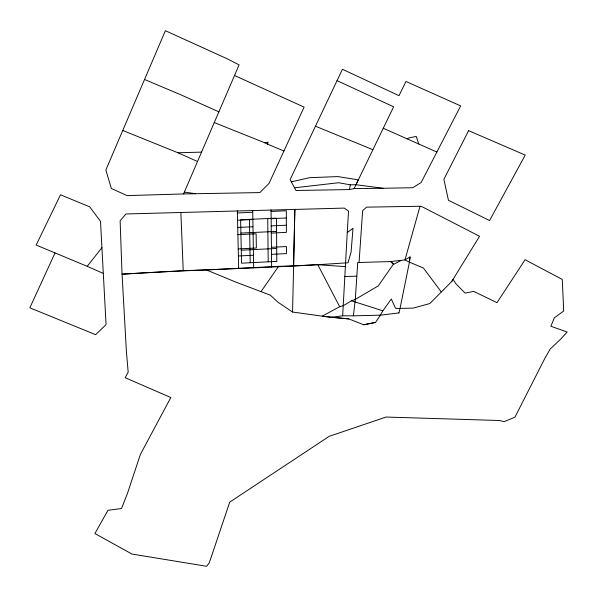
<?xml version="1.0" encoding="UTF-8"?>
<svg xmlns="http://www.w3.org/2000/svg" width="597" height="597" viewBox="0 0 597 597"><rect width="100%" height="100%" fill="white"/><g stroke="black" fill="none" stroke-linecap="round" stroke-linejoin="round"><path stroke-width="0.9" d="M292.545 312.022L293.627 265.896L317.768 264.687L339.693 306.731L343.424 305.612L351.491 300.806L355.305 299.373L378.267 285.903L393.468 264.105L390.699 261.546L357.737 262.531L355.305 299.373L353.379 315.828L342.663 315.783L330.947 317.38L292.545 312.022L277.918 302.186L270.337 295.149L235.815 282.105L206.413 269.926L183.249 270.672L122.064 274.142L126.43 352.133L128.183 372.147L125.176 377.692L170.824 397.542L140.407 454.377L127.37 493.667L121.519 508.532L107.93 510.308L94.916 533.554L131.944 554.046L206.629 566.292L209.308 562.74L229.733 502.129L329.186 436.332L386.035 417.042L499.42 420.504L504.189 421.646L514.95 417.169L544.733 358.588L550.158 349.081L560.486 339.312L567.15 332.014L550.882 326.268L554.344 317.835L563.702 310.977L562.277 279.448L525.091 259.732L497.01 302.664L473.712 291.396L465.123 293.09L455.847 283.694L453.056 279.344L451.735 281.5L429.84 303.552L413.273 308.097L400.05 308.388L398.908 312.977M347.26 232.554L348.529 211.166L344.305 208.099L125.922 213.972L120.131 220.815L122.034 274.21C196.413 269.411 270.971 268.105 345.327 262.911L347.999 262.829L351.103 252.009L352.999 228.263L347.26 232.554L342.663 315.783M359.058 262.486L362.64 210.644L366.58 207.152L420.004 206.256M410.012 256.986L409.4 262.225L404.967 259.911L390.699 261.546L393.677 264.337L401.094 260.456M353.379 315.828L380.401 315.164L382.856 310.813L391.311 299.015L395.572 308.321L400.02 308.448L409.438 262.158L410.049 256.919L404.967 259.911L420.042 206.189L422.504 206.935L479.548 236.285L451.735 281.5M349.476 189.57L350.335 184.824L356.006 184.704L383.02 188.256L412.654 187.734L421.124 182.578L460.668 105.908L405.99 81.476L398.99 95.669L342.432 69.282L290.127 179.637L295.985 190.488L349.476 189.57L354.125 188.607L383.02 188.256M283.926 151.004L267.643 144.213L268.105 142.183L264.538 142.705L214.263 122.564M183.563 193.943L239.076 64.879L227.741 59.036L165.384 30.708L105.856 169.996L111.34 188.451L126.982 195.607L183.563 193.943L259.867 192.585L269.06 183.346L304.097 107.124L234.517 75.476M54.999 253.016L29.85 307.798L95.632 334.686L106.065 324.589L100.505 221.345L89.751 206.853L60.513 194.786L36.156 245.054L87.274 266.352M356.006 184.704L358.342 179.869L337.842 176.578L309.403 177.705L291.329 181.861M354.125 188.607L393.624 106.788L337.081 80.662M380.438 315.104L375.543 322.455L363.625 324.805M261.098 291.5L278.56 266.344L293.627 265.896M101.923 247.68L87.214 266.322L103.311 273.433M339.73 306.671L322.253 316.156L348.887 318.947L363.663 324.746L375.58 322.395M407.147 138.855L408.781 138.011L416.228 136.385L418.766 144.004M380.401 315.164L398.945 312.918M294.545 187.816L338.536 182.734L350.335 184.824M206.413 269.926L278.56 266.344M238.218 248.912L256.359 248.031L256.135 233.8L237.89 234.658M271.419 247.3L286.441 246.568L286.463 253.613L271.493 254.352M241.278 250.188L276.702 248.456M238.382 255.979L253.456 255.24M237.725 227.464L252.971 226.756M271.217 225.912L286.366 225.211M240.904 233.076L276.575 231.405M271.284 233.084L286.388 232.367L286.314 210.756L271.075 211.442M237.382 212.957L252.725 212.271M237.554 220.233L252.852 219.532M271.142 218.696L286.336 218.002M122.758 130.459L177.951 152.765L201.547 152.123M344.723 276.56L356.842 276.165M317.731 264.747L345.163 266.59M330.984 317.32L348.917 318.888M184.346 192.115L195.615 193.697M351.491 300.806L382.856 310.813M315.544 126.236L372.909 149.705M409.438 262.158L423.377 267.978L441.168 291.784M144.549 79.476L180.831 94.804L218.875 111.848M383.259 128.258L436.877 152.041M177.951 152.765L197.51 161.503M264.538 142.705L267.643 144.213M183.219 270.74L180.869 212.457M237.337 210.808L238.673 268.486M252.695 210.398L253.673 267.799M249.412 219.368L250.21 262.74M267.725 218.532L268.202 261.837M271.06 209.898L271.613 266.971M294.866 209.256L293.59 265.963L294.866 209.256M468.615 130.661L443.884 179.287L448.451 200.286L489.592 220.532L525.226 155.086L468.615 130.661M276.799 261.404L241.561 263.173L240.613 219.771L276.478 218.129L276.799 261.404"/></g></svg>
